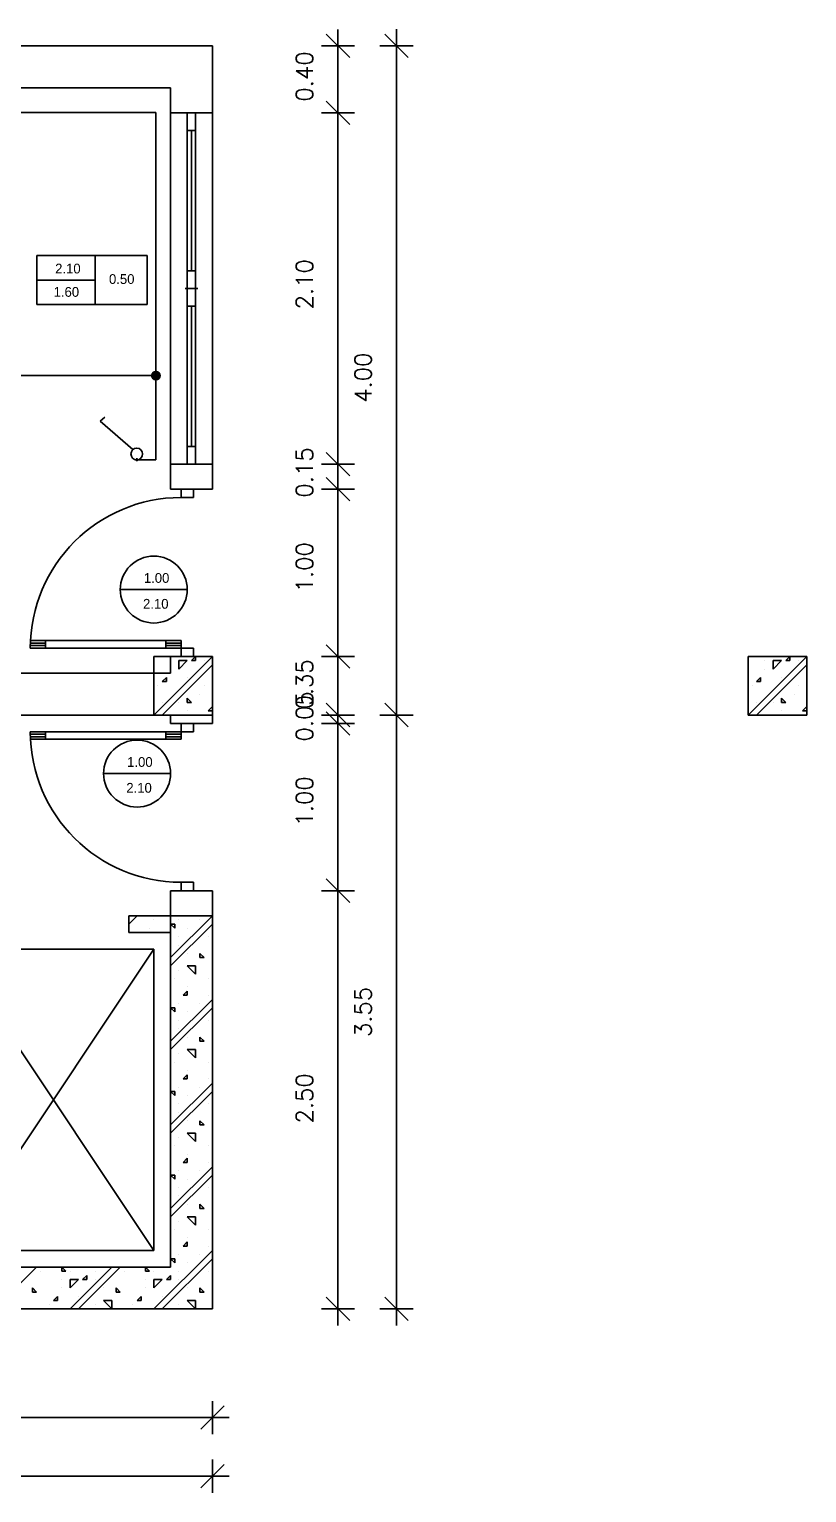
# Model space of a CAD drawing. Extents: x 48.6 to 60.5, y 8.2 to 22.6.
# Drawn here: x 55.86 to 60.51, y 8.24 to 16.98 of the extents above; entities that cross this region are included whole.
import ezdxf

# ---------------------------------------------------------------- set-up
doc = ezdxf.new("R2010")
doc.units = 0
doc.header["$MEASUREMENT"] = 0
doc.layers.get('0').update_dxf_attribs({"color": 9})
doc.layers.get('DEFPOINTS').update_dxf_attribs({"color": 9})
for name, color, linetype in [('ANOIGMA', 9, 'Continuous'), ('BUILD_COLUMN_HATCHES', 9, 'Continuous'), ('BUILD_COLUMNS_2D', 9, 'Continuous'), ('BUILD_DOORS_2D', 9, 'Continuous'), ('BUILD_FL001_DIMENSIONS', 9, 'Continuous'), ('BUILD_FL001_OPEN_INFO', 9, 'Continuous'), ('BUILD_FL001_USER', 9, 'Continuous'), ('BUILD_WALLS_2D', 9, 'Continuous'), ('BUILD_WINDOWS_2D', 9, 'Continuous'), ('HLEK_FL001_NODES', 7, 'Continuous'), ('HLEK_FL001_PIPES1', 5, 'Continuous'), ('HLEK_FL001_SYMBOLS', 7, 'Continuous'), ('TELEIA', 1, 'Continuous'), ('TOUCH_POINTS', 1, 'Continuous')]:
    doc.layers.add(name, color=color, linetype=linetype)
doc.styles.get("Standard").update_dxf_attribs({"font": 'txt.shx'})
doc.styles.add('W4MS1', font='W4MS1.shx')
doc.styles.add('W4MS2', font='W4MS2.shx')
doc.dimstyles.new('AUTOBUILD_ORIENTATION', dxfattribs={"dimtxt": 0.1, "dimasz": 0.1, "dimexe": 0.1, "dimexo": 0.05, "dimgap": 0.2, "dimtad": 0, "dimzin": 0, "dimdsep": 46, "dimtxsty": 'Standard', "dimblk": '4MTICK', "dimblk1": '4MTICK', "dimblk2": '4MTICK', "dimsah": 1, "dimcen": 0.1, "dimse1": 1, "dimse2": 1, "dimadec": 0, "dimazin": 0, "dimtfac": 2, "dimtix": 1, "dimtmove": 2, "dimatfit": 3, "dimldrblk": '4MTICK', "dimfxl": 1, "dimtvp": 2, "dimtolj": 1, "dimtzin": 0, "dimarcsym": 0})

# ---------------------------------------------------------------- blocks, each defined once
blk = doc.blocks.new('4MTICK')
for p, q in [((0, -0.989833), (0, 0.989833)), ((-0.986855, 0), (0.992811, 0)), ((-0.699917, -0.699917), (0.699917, 0.699917))]:
    blk.add_line(p, q)
blk = doc.blocks.new('*D4')
at = {"color": 0, "linetype": 'ByBlock', "lineweight": -2}
for q in [(56.9554, 8.3353), (49.9554, 8.3353)]:
    blk.add_line((49.9554, 8.3353), q, dxfattribs=at)
at = {"layer": 'DEFPOINTS', "color": 0, "linetype": 'ByBlock'}
for p in [(49.9554, 8.3353), (56.9554, 8.3353)]:
    blk.add_point(p, dxfattribs=at)
at = {"color": 0, "linetype": 'ByBlock', "lineweight": -2, "xscale": 0.1, "yscale": 0.1, "zscale": 0.1, "rotation": 180}
blk.add_blockref('4MTICK', (49.9554, 8.3353), dxfattribs=at)
at = {"color": 0, "linetype": 'ByBlock', "lineweight": -2, "xscale": 0.1, "yscale": 0.1, "zscale": 0.1}
blk.add_blockref('4MTICK', (56.9554, 8.3353), dxfattribs=at)
at = {"color": 0, "linetype": 'ByBlock', "lineweight": -2, "insert": (53.4554, 8.5353), "char_height": 0.1, "attachment_point": 5}
blk.add_mtext('\\A1;7.00', dxfattribs=at)
blk = doc.blocks.new('2DWIND2')
at = {"layer": 'BUILD_WINDOWS_2D'}
for p, q in [((0, 0.75), (0, -0.75)), ((0.5, 0.5), (-0.5, 0.5)), ((-0.5, 0.5), (-0.5, -0.5)), ((-0.45, 0.5), (-0.45, -0.5)), ((-0.05, 0.5), (-0.05, -0.5)), ((0.05, 0.5), (0.05, -0.5)), ((0.45, 0.5), (0.45, -0.5)), ((0.5, -0.5), (0.5, 0.5)), ((-0.05, 0), (-0.45, 0)), ((0.45, 0), (0.05, 0)), ((-0.5, -0.5), (0.5, -0.5))]:
    blk.add_line(p, q, dxfattribs=at)
blk = doc.blocks.new('TPOINT')
at = {"layer": 'TOUCH_POINTS'}
for p, q in [((-0.03, 0), (0.03, 0)), ((0.021, -0.021), (-0.021, 0.021)), ((-0.021, -0.021), (0.021, 0.021)), ((0, 0.03), (0, -0.03))]:
    blk.add_line(p, q, dxfattribs=at)
blk.add_point((0, 0), dxfattribs=at)
blk = doc.blocks.new('gJ6_a1')
at = {"linetype": 'Continuous'}
for p, q in [((-0.2193, 0.2297), (-0.191, 0.2541)), ((-0.024, 0.0608), (-0.2193, 0.2297))]:
    blk.add_line(p, q, dxfattribs=at)
blk.add_circle((-0.0005, 0.0343), 0.0349, dxfattribs=at)
at = {"layer": 'TOUCH_POINTS', "xscale": 0.3, "yscale": 0.3, "zscale": 0.3}
blk.add_blockref('TPOINT', (0.0007, 0), dxfattribs=at)
blk = doc.blocks.new('nodedot')
at = {"layer": 'TELEIA'}
h = blk.add_hatch(color=0, dxfattribs=at)
edge = h.paths.add_edge_path()
edge.add_arc((0, 0), 0.03, 0, 360)
blk.add_point((0, 0))
at = {"style": 'W4MS2'}
blk.add_attdef('NODE_NUMBER', (0.0381, 0.016), '', height=0.1, dxfattribs=at)

msp = doc.modelspace()

# ---------------------------------------------------------------- linework, layer by layer
at = {"layer": 'ANOIGMA', "color": 9}
for centre, start, end in [((56.7679, 13.2853, -3), 90, 180), ((56.7679, 12.7853, -3), 180, 270)]:
    msp.add_arc(centre, 0.9, start, end, dxfattribs=at)
at = {"layer": 'BUILD_COLUMN_HATCHES', "color": 9}
for p, q in [((56.6054, 12.8853, -2.99), (56.9554, 13.2353, -2.99)), ((56.7054, 13.2103, -2.99), (56.7054, 13.2103, -2.99)), ((56.7554, 13.1603, -2.99), (56.8054, 13.2103, -2.99)), ((56.7554, 13.2103, -2.99), (56.7554, 13.1603, -2.99)), ((56.7554, 13.2103, -2.99), (56.8054, 13.2103, -2.99)), ((56.8304, 13.2103, -2.99), (56.8554, 13.2353, -2.99)), ((56.8554, 13.2103, -2.99), (56.8304, 13.2103, -2.99)), ((56.8554, 13.2103, -2.99), (56.8554, 13.2353, -2.99)), ((56.9054, 13.2103, -2.99), (56.9054, 13.2103, -2.99)), ((60.1554, 12.8853, -2.99), (60.5054, 13.2353, -2.99)), ((60.2554, 13.2103, -2.99), (60.2554, 13.2103, -2.99)), ((60.3054, 13.1603, -2.99), (60.3554, 13.2103, -2.99)), ((60.3054, 13.2103, -2.99), (60.3054, 13.1603, -2.99)), ((60.3054, 13.2103, -2.99), (60.3554, 13.2103, -2.99)), ((60.3804, 13.2103, -2.99), (60.4054, 13.2353, -2.99)), ((60.4054, 13.2103, -2.99), (60.3804, 13.2103, -2.99)), ((60.4054, 13.2103, -2.99), (60.4054, 13.2353, -2.99)), ((60.4554, 13.2103, -2.99), (60.4554, 13.2103, -2.99)), ((56.6554, 12.8853, -2.99), (56.9554, 13.1853, -2.99)), ((56.7054, 13.1603, -2.99), (56.7054, 13.1603, -2.99)), ((56.9554, 13.1603, -2.99), (56.9554, 13.1603, -2.99)), ((60.2054, 12.8853, -2.99), (60.5054, 13.1853, -2.99)), ((60.2554, 13.1603, -2.99), (60.2554, 13.1603, -2.99)), ((60.5054, 13.1603, -2.99), (60.5054, 13.1603, -2.99)), ((56.6304, 13.0603, -2.99), (56.6304, 13.0603, -2.99)), ((56.6554, 13.0853, -2.99), (56.6804, 13.1103, -2.99)), ((56.6804, 13.0853, -2.99), (56.6554, 13.0853, -2.99)), ((56.6804, 13.0853, -2.99), (56.6804, 13.1103, -2.99)), ((56.8054, 13.1103, -2.99), (56.8054, 13.1103, -2.99)), ((56.9054, 13.0603, -2.99), (56.9054, 13.0603, -2.99)), ((56.9554, 13.0853, -2.99), (56.9554, 13.0853, -2.99)), ((60.1804, 13.0603, -2.99), (60.1804, 13.0603, -2.99)), ((60.2054, 13.0853, -2.99), (60.2304, 13.1103, -2.99)), ((60.2304, 13.0853, -2.99), (60.2054, 13.0853, -2.99)), ((60.2304, 13.0853, -2.99), (60.2304, 13.1103, -2.99)), ((60.3554, 13.1103, -2.99), (60.3554, 13.1103, -2.99)), ((60.4554, 13.0603, -2.99), (60.4554, 13.0603, -2.99)), ((60.5054, 13.0853, -2.99), (60.5054, 13.0853, -2.99)), ((56.6554, 12.9603, -2.99), (56.6554, 12.9603, -2.99)), ((56.7554, 12.9603, -2.99), (56.7554, 12.9603, -2.99)), ((56.8304, 12.9603, -2.99), (56.8054, 12.9853, -2.99)), ((56.8054, 12.9603, -2.99), (56.8054, 12.9853, -2.99)), ((56.8054, 12.9603, -2.99), (56.8304, 12.9603, -2.99)), ((56.8804, 13.0103, -2.99), (56.8804, 13.0103, -2.99)), ((56.9554, 12.9603, -2.99), (56.9554, 12.9603, -2.99)), ((60.2054, 12.9603, -2.99), (60.2054, 12.9603, -2.99)), ((60.3054, 12.9603, -2.99), (60.3054, 12.9603, -2.99)), ((60.3804, 12.9603, -2.99), (60.3554, 12.9853, -2.99)), ((60.3554, 12.9603, -2.99), (60.3554, 12.9853, -2.99)), ((60.3554, 12.9603, -2.99), (60.3804, 12.9603, -2.99)), ((60.4304, 13.0103, -2.99), (60.4304, 13.0103, -2.99)), ((60.5054, 12.9603, -2.99), (60.5054, 12.9603, -2.99)), ((56.6054, 12.9103, -2.99), (56.6054, 12.9103, -2.99)), ((56.8054, 12.9103, -2.99), (56.8054, 12.9103, -2.99)), ((56.9304, 12.9103, -2.99), (56.9554, 12.9353, -2.99)), ((56.9304, 12.9103, -2.99), (56.9554, 12.9103, -2.99)), ((60.1554, 12.9103, -2.99), (60.1554, 12.9103, -2.99)), ((60.3554, 12.9103, -2.99), (60.3554, 12.9103, -2.99)), ((60.4804, 12.9103, -2.99), (60.5054, 12.9353, -2.99)), ((60.4804, 12.9103, -2.99), (60.5054, 12.9103, -2.99)), ((56.4554, 11.6353, -2.99), (56.5054, 11.6853, -2.99)), ((56.6054, 11.6603, -2.99), (56.6054, 11.6603, -2.99)), ((56.7054, 11.4353, -2.99), (56.9554, 11.6853, -2.99)), ((56.7054, 11.3853, -2.99), (56.9554, 11.6353, -2.99)), ((56.7304, 11.6103, -2.99), (56.7054, 11.6353, -2.99)), ((56.7304, 11.6353, -2.99), (56.7054, 11.6353, -2.99)), ((56.7304, 11.6353, -2.99), (56.7304, 11.6103, -2.99)), ((56.7554, 11.6603, -2.99), (56.7554, 11.6603, -2.99)), ((56.8804, 11.6603, -2.99), (56.8804, 11.6603, -2.99)), ((56.5804, 11.6103, -2.99), (56.5804, 11.6103, -2.99)), ((56.7554, 11.5603, -2.99), (56.7554, 11.5603, -2.99)), ((56.8054, 11.6103, -2.99), (56.8054, 11.6103, -2.99)), ((56.9304, 11.5603, -2.99), (56.9304, 11.5603, -2.99)), ((56.7054, 11.5353, -2.99), (56.7054, 11.5353, -2.99)), ((56.7554, 11.5103, -2.99), (56.7554, 11.5103, -2.99)), ((56.8054, 11.4603, -2.99), (56.8054, 11.4603, -2.99)), ((56.9054, 11.4353, -2.99), (56.8804, 11.4603, -2.99)), ((56.8804, 11.4353, -2.99), (56.8804, 11.4603, -2.99)), ((56.8554, 11.3353, -2.99), (56.8054, 11.3853, -2.99)), ((56.8554, 11.3853, -2.99), (56.8054, 11.3853, -2.99)), ((56.8554, 11.3853, -2.99), (56.8554, 11.3353, -2.99)), ((56.8804, 11.4353, -2.99), (56.9054, 11.4353, -2.99)), ((56.7304, 11.3103, -2.99), (56.7304, 11.3103, -2.99)), ((56.7554, 11.3603, -2.99), (56.7554, 11.3603, -2.99)), ((56.9304, 11.3103, -2.99), (56.9304, 11.3103, -2.99)), ((56.7804, 11.2103, -2.99), (56.8054, 11.2353, -2.99)), ((56.7804, 11.2103, -2.99), (56.8054, 11.2103, -2.99)), ((56.8054, 11.2603, -2.99), (56.8054, 11.2603, -2.99)), ((56.8054, 11.2103, -2.99), (56.8054, 11.2353, -2.99)), ((56.9304, 11.2103, -2.99), (56.9304, 11.2103, -2.99)), ((56.7054, 10.9353, -2.99), (56.9554, 11.1853, -2.99)), ((56.7054, 10.8853, -2.99), (56.9554, 11.1353, -2.99)), ((56.7304, 11.1103, -2.99), (56.7054, 11.1353, -2.99)), ((56.7304, 11.1353, -2.99), (56.7054, 11.1353, -2.99)), ((56.7304, 11.1353, -2.99), (56.7304, 11.1103, -2.99)), ((56.7554, 11.1603, -2.99), (56.7554, 11.1603, -2.99)), ((56.8804, 11.1603, -2.99), (56.8804, 11.1603, -2.99)), ((56.7054, 11.0353, -2.99), (56.7054, 11.0353, -2.99)), ((56.7554, 11.0603, -2.99), (56.7554, 11.0603, -2.99)), ((56.8054, 11.1103, -2.99), (56.8054, 11.1103, -2.99)), ((56.9304, 11.0603, -2.99), (56.9304, 11.0603, -2.99)), ((56.7554, 11.0103, -2.99), (56.7554, 11.0103, -2.99)), ((56.8054, 10.9603, -2.99), (56.8054, 10.9603, -2.99)), ((56.9054, 10.9353, -2.99), (56.8804, 10.9603, -2.99)), ((56.8804, 10.9353, -2.99), (56.8804, 10.9603, -2.99)), ((56.7554, 10.8603, -2.99), (56.7554, 10.8603, -2.99)), ((56.8554, 10.8353, -2.99), (56.8054, 10.8853, -2.99)), ((56.8554, 10.8853, -2.99), (56.8054, 10.8853, -2.99)), ((56.8554, 10.8853, -2.99), (56.8554, 10.8353, -2.99)), ((56.8804, 10.9353, -2.99), (56.9054, 10.9353, -2.99)), ((56.7304, 10.8103, -2.99), (56.7304, 10.8103, -2.99)), ((56.9304, 10.8103, -2.99), (56.9304, 10.8103, -2.99)), ((56.7054, 10.4353, -2.99), (56.9554, 10.6853, -2.99)), ((56.7804, 10.7103, -2.99), (56.8054, 10.7353, -2.99)), ((56.7804, 10.7103, -2.99), (56.8054, 10.7103, -2.99)), ((56.8054, 10.7603, -2.99), (56.8054, 10.7603, -2.99)), ((56.8054, 10.7103, -2.99), (56.8054, 10.7353, -2.99)), ((56.9304, 10.7103, -2.99), (56.9304, 10.7103, -2.99)), ((56.7054, 10.3853, -2.99), (56.9554, 10.6353, -2.99)), ((56.7304, 10.6103, -2.99), (56.7054, 10.6353, -2.99)), ((56.7304, 10.6353, -2.99), (56.7054, 10.6353, -2.99)), ((56.7304, 10.6353, -2.99), (56.7304, 10.6103, -2.99)), ((56.7554, 10.6603, -2.99), (56.7554, 10.6603, -2.99)), ((56.8054, 10.6103, -2.99), (56.8054, 10.6103, -2.99)), ((56.8804, 10.6603, -2.99), (56.8804, 10.6603, -2.99)), ((56.7054, 10.5353, -2.99), (56.7054, 10.5353, -2.99)), ((56.7554, 10.5603, -2.99), (56.7554, 10.5603, -2.99)), ((56.7554, 10.5103, -2.99), (56.7554, 10.5103, -2.99)), ((56.9304, 10.5603, -2.99), (56.9304, 10.5603, -2.99)), ((56.8054, 10.4603, -2.99), (56.8054, 10.4603, -2.99)), ((56.9054, 10.4353, -2.99), (56.8804, 10.4603, -2.99)), ((56.8804, 10.4353, -2.99), (56.8804, 10.4603, -2.99)), ((56.8804, 10.4353, -2.99), (56.9054, 10.4353, -2.99)), ((56.7554, 10.3603, -2.99), (56.7554, 10.3603, -2.99)), ((56.8554, 10.3353, -2.99), (56.8054, 10.3853, -2.99)), ((56.8554, 10.3853, -2.99), (56.8054, 10.3853, -2.99)), ((56.8554, 10.3853, -2.99), (56.8554, 10.3353, -2.99)), ((56.7304, 10.3103, -2.99), (56.7304, 10.3103, -2.99)), ((56.8054, 10.2603, -2.99), (56.8054, 10.2603, -2.99)), ((56.9304, 10.3103, -2.99), (56.9304, 10.3103, -2.99)), ((56.7054, 9.9353, -2.99), (56.9554, 10.1853, -2.99)), ((56.7554, 10.1603, -2.99), (56.7554, 10.1603, -2.99)), ((56.7804, 10.2103, -2.99), (56.8054, 10.2353, -2.99)), ((56.7804, 10.2103, -2.99), (56.8054, 10.2103, -2.99)), ((56.8054, 10.2103, -2.99), (56.8054, 10.2353, -2.99)), ((56.8804, 10.1603, -2.99), (56.8804, 10.1603, -2.99)), ((56.9304, 10.2103, -2.99), (56.9304, 10.2103, -2.99)), ((56.7054, 9.8853, -2.99), (56.9554, 10.1353, -2.99)), ((56.7304, 10.1103, -2.99), (56.7054, 10.1353, -2.99)), ((56.7304, 10.1353, -2.99), (56.7054, 10.1353, -2.99)), ((56.7304, 10.1353, -2.99), (56.7304, 10.1103, -2.99)), ((56.8054, 10.1103, -2.99), (56.8054, 10.1103, -2.99)), ((56.7054, 10.0353, -2.99), (56.7054, 10.0353, -2.99)), ((56.7554, 10.0603, -2.99), (56.7554, 10.0603, -2.99)), ((56.7554, 10.0103, -2.99), (56.7554, 10.0103, -2.99)), ((56.9304, 10.0603, -2.99), (56.9304, 10.0603, -2.99)), ((56.8054, 9.9603, -2.99), (56.8054, 9.9603, -2.99)), ((56.9054, 9.9353, -2.99), (56.8804, 9.9603, -2.99)), ((56.8804, 9.9353, -2.99), (56.8804, 9.9603, -2.99)), ((56.8804, 9.9353, -2.99), (56.9054, 9.9353, -2.99)), ((56.7304, 9.8103, -2.99), (56.7304, 9.8103, -2.99)), ((56.7554, 9.8603, -2.99), (56.7554, 9.8603, -2.99)), ((56.8554, 9.8353, -2.99), (56.8054, 9.8853, -2.99)), ((56.8554, 9.8853, -2.99), (56.8054, 9.8853, -2.99)), ((56.8554, 9.8853, -2.99), (56.8554, 9.8353, -2.99)), ((56.9304, 9.8103, -2.99), (56.9304, 9.8103, -2.99)), ((56.7804, 9.7103, -2.99), (56.8054, 9.7353, -2.99)), ((56.8054, 9.7603, -2.99), (56.8054, 9.7603, -2.99)), ((56.8054, 9.7103, -2.99), (56.8054, 9.7353, -2.99)), ((56.6054, 9.3353, -2.99), (56.9554, 9.6853, -2.99)), ((56.6554, 9.3353, -2.99), (56.9554, 9.6353, -2.99)), ((56.7304, 9.6103, -2.99), (56.7054, 9.6353, -2.99)), ((56.7304, 9.6353, -2.99), (56.7054, 9.6353, -2.99)), ((56.7304, 9.6353, -2.99), (56.7304, 9.6103, -2.99)), ((56.7554, 9.6603, -2.99), (56.7554, 9.6603, -2.99)), ((56.7804, 9.7103, -2.99), (56.8054, 9.7103, -2.99)), ((56.8804, 9.6603, -2.99), (56.8804, 9.6603, -2.99)), ((56.9304, 9.7103, -2.99), (56.9304, 9.7103, -2.99)), ((55.6554, 9.3353, -2.99), (55.9054, 9.5853, -2.99)), ((55.9304, 9.5603, -2.99), (55.9304, 9.5603, -2.99)), ((56.0804, 9.5603, -2.99), (56.0554, 9.5853, -2.99)), ((56.0554, 9.5603, -2.99), (56.0554, 9.5853, -2.99)), ((56.0554, 9.5603, -2.99), (56.0804, 9.5603, -2.99)), ((56.1054, 9.3353, -2.99), (56.3554, 9.5853, -2.99)), ((56.1054, 9.5603, -2.99), (56.1054, 9.5603, -2.99)), ((56.1554, 9.3353, -2.99), (56.4054, 9.5853, -2.99)), ((56.2554, 9.5603, -2.99), (56.2554, 9.5603, -2.99)), ((56.4304, 9.5603, -2.99), (56.4304, 9.5603, -2.99)), ((56.5804, 9.5603, -2.99), (56.5554, 9.5853, -2.99)), ((56.5554, 9.5603, -2.99), (56.5554, 9.5853, -2.99)), ((56.5554, 9.5603, -2.99), (56.5804, 9.5603, -2.99)), ((56.6054, 9.5603, -2.99), (56.6054, 9.5603, -2.99)), ((56.7554, 9.5603, -2.99), (56.7554, 9.5603, -2.99)), ((56.8054, 9.6103, -2.99), (56.8054, 9.6103, -2.99)), ((56.9304, 9.5603, -2.99), (56.9304, 9.5603, -2.99)), ((55.9054, 9.4353, -2.99), (55.8804, 9.4603, -2.99)), ((55.8804, 9.4353, -2.99), (55.8804, 9.4603, -2.99)), ((56.0554, 9.5103, -2.99), (56.0554, 9.5103, -2.99)), ((56.0554, 9.4603, -2.99), (56.0554, 9.4603, -2.99)), ((56.1054, 9.4603, -2.99), (56.1554, 9.5103, -2.99)), ((56.1054, 9.5103, -2.99), (56.1054, 9.4603, -2.99)), ((56.1054, 9.5103, -2.99), (56.1554, 9.5103, -2.99)), ((56.1804, 9.5103, -2.99), (56.2054, 9.5353, -2.99)), ((56.2054, 9.5103, -2.99), (56.1804, 9.5103, -2.99)), ((56.2054, 9.5103, -2.99), (56.2054, 9.5353, -2.99)), ((56.2554, 9.5103, -2.99), (56.2554, 9.5103, -2.99)), ((56.3054, 9.4603, -2.99), (56.3054, 9.4603, -2.99)), ((56.4054, 9.4353, -2.99), (56.3804, 9.4603, -2.99)), ((56.3804, 9.4353, -2.99), (56.3804, 9.4603, -2.99)), ((56.5554, 9.5103, -2.99), (56.5554, 9.5103, -2.99)), ((56.5554, 9.4603, -2.99), (56.5554, 9.4603, -2.99)), ((56.6054, 9.4603, -2.99), (56.6554, 9.5103, -2.99)), ((56.6054, 9.5103, -2.99), (56.6054, 9.4603, -2.99)), ((56.6054, 9.5103, -2.99), (56.6554, 9.5103, -2.99)), ((56.6804, 9.5103, -2.99), (56.7054, 9.5353, -2.99)), ((56.7054, 9.5103, -2.99), (56.6804, 9.5103, -2.99)), ((56.7054, 9.5103, -2.99), (56.7054, 9.5353, -2.99)), ((56.7554, 9.5103, -2.99), (56.7554, 9.5103, -2.99)), ((56.8054, 9.4603, -2.99), (56.8054, 9.4603, -2.99)), ((56.9054, 9.4353, -2.99), (56.8804, 9.4603, -2.99)), ((56.8804, 9.4353, -2.99), (56.8804, 9.4603, -2.99)), ((55.8804, 9.4353, -2.99), (55.9054, 9.4353, -2.99)), ((56.0054, 9.3853, -2.99), (56.0304, 9.4103, -2.99)), ((56.0304, 9.3853, -2.99), (56.0054, 9.3853, -2.99)), ((56.0304, 9.3853, -2.99), (56.0304, 9.4103, -2.99)), ((56.1554, 9.4103, -2.99), (56.1554, 9.4103, -2.99)), ((56.3554, 9.3353, -2.99), (56.3054, 9.3853, -2.99)), ((56.3554, 9.3853, -2.99), (56.3054, 9.3853, -2.99)), ((56.3554, 9.3853, -2.99), (56.3554, 9.3353, -2.99)), ((56.3804, 9.4353, -2.99), (56.4054, 9.4353, -2.99)), ((56.5054, 9.3853, -2.99), (56.5304, 9.4103, -2.99)), ((56.5304, 9.3853, -2.99), (56.5054, 9.3853, -2.99)), ((56.5304, 9.3853, -2.99), (56.5304, 9.4103, -2.99)), ((56.6554, 9.4103, -2.99), (56.6554, 9.4103, -2.99)), ((56.8554, 9.3353, -2.99), (56.8054, 9.3853, -2.99)), ((56.8554, 9.3853, -2.99), (56.8054, 9.3853, -2.99)), ((56.8554, 9.3853, -2.99), (56.8554, 9.3353, -2.99)), ((56.8804, 9.4353, -2.99), (56.9054, 9.4353, -2.99)), ((55.9804, 9.3603, -2.99), (55.9804, 9.3603, -2.99)), ((56.2554, 9.3603, -2.99), (56.2554, 9.3603, -2.99)), ((56.4804, 9.3603, -2.99), (56.4804, 9.3603, -2.99)), ((56.7554, 9.3603, -2.99), (56.7554, 9.3603, -2.99))]:
    msp.add_line(p, q, dxfattribs=at)
at = {"layer": 'BUILD_COLUMNS_2D', "color": 9}
for p, q in [((56.9554, 13.2353, -2.99), (56.6054, 13.2353, -2.99)), ((56.6054, 13.2353, -2.99), (56.6054, 12.8853, -2.99)), ((56.9554, 12.8853, -2.99), (56.9554, 13.2353, -2.99)), ((60.1554, 13.2353, -2.99), (60.1554, 12.8853, -2.99)), ((60.5054, 13.2353, -2.99), (60.1554, 13.2353, -2.99)), ((60.5054, 12.8853, -2.99), (60.5054, 13.2353, -2.99)), ((56.6054, 12.8853, -2.99), (56.9554, 12.8853, -2.99)), ((60.1554, 12.8853, -2.99), (60.5054, 12.8853, -2.99)), ((56.4554, 11.6853, -2.99), (56.9554, 11.6853, -2.99)), ((56.4554, 11.5853, -2.99), (56.4554, 11.6853, -2.99)), ((56.9554, 11.6853, -2.99), (56.9554, 9.3353, -2.99)), ((56.7054, 11.5853, -2.99), (56.4554, 11.5853, -2.99)), ((56.7054, 9.5853, -2.99), (56.7054, 11.5853, -2.99)), ((55.3054, 9.5853, -2.99), (56.7054, 9.5853, -2.99)), ((56.9554, 9.3353, -2.99), (55.0554, 9.3353, -2.99))]:
    msp.add_line(p, q, dxfattribs=at)
at = {"layer": 'BUILD_DOORS_2D', "color": 9}
for p, q in [((56.7679, 14.1853, -3), (56.7679, 14.2353, -3)), ((56.8429, 14.1853, -3), (56.7679, 14.1853, -3)), ((56.8429, 14.2353, -3), (56.8429, 14.1853, -3)), ((56.7679, 13.3303, -3), (55.8679, 13.3303, -3)), ((55.8679, 13.3153, -3), (55.9579, 13.3153, -3)), ((55.8679, 13.3003, -3), (55.9579, 13.3003, -3)), ((55.9579, 13.3303, -3), (55.9579, 13.2853, -3)), ((56.6779, 13.3303, -3), (56.6779, 13.2853, -3)), ((56.6779, 13.3153, -3), (56.7679, 13.3153, -3)), ((56.6779, 13.3003, -3), (56.7679, 13.3003, -3)), ((56.7679, 13.2353, -3), (56.7679, 13.3303, -3)), ((55.8679, 13.2853, -3), (56.7679, 13.2853, -3)), ((56.7679, 13.2853, -3), (56.8429, 13.2853, -3)), ((56.8429, 13.2853, -3), (56.8429, 13.2353, -3)), ((55.8679, 12.7853, -3), (56.7679, 12.7853, -3)), ((55.9579, 12.7403, -3), (55.9579, 12.7853, -3)), ((56.6779, 12.7403, -3), (56.6779, 12.7853, -3)), ((56.7679, 12.8353, -3), (56.7679, 12.7403, -3)), ((56.7679, 12.7853, -3), (56.8429, 12.7853, -3)), ((56.8429, 12.7853, -3), (56.8429, 12.8353, -3)), ((55.8679, 12.7703, -3), (55.9579, 12.7703, -3)), ((55.8679, 12.7553, -3), (55.9579, 12.7553, -3)), ((56.7679, 12.7403, -3), (55.8679, 12.7403, -3)), ((56.6779, 12.7703, -3), (56.7679, 12.7703, -3)), ((56.6779, 12.7553, -3), (56.7679, 12.7553, -3)), ((56.7679, 11.8853, -3), (56.7679, 11.8353, -3)), ((56.8429, 11.8853, -3), (56.7679, 11.8853, -3)), ((56.8429, 11.8353, -3), (56.8429, 11.8853, -3))]:
    msp.add_line(p, q, dxfattribs=at)
at = {"layer": 'BUILD_FL001_DIMENSIONS', "color": 9}
for p, q in [((57.7054, 16.984, -3), (57.7054, 16.786, -3)), ((58.0554, 16.7866, -3), (58.0554, 16.9846, -3)), ((57.6065, 16.8853, -3), (57.8044, 16.8853, -3)), ((57.6355, 16.9553, -3), (57.7754, 16.8153, -3)), ((58.1544, 16.8853, -3), (57.9565, 16.8853, -3)), ((58.1254, 16.8153, -3), (57.9855, 16.9553, -3)), ((57.7754, 16.4153, -3), (57.6355, 16.5553, -3)), ((57.7754, 16.4153, -3), (57.6355, 16.5553, -3)), ((57.7054, 16.3866, -3), (57.7054, 16.5846, -3)), ((57.7054, 16.3866, -3), (57.7054, 16.5846, -3)), ((57.8044, 16.4853, -3), (57.6065, 16.4853, -3)), ((57.8044, 16.4853, -3), (57.6065, 16.4853, -3)), ((57.6355, 14.4553, -3), (57.7754, 14.3153, -3)), ((57.6355, 14.4553, -3), (57.7754, 14.3153, -3)), ((57.7054, 14.484, -3), (57.7054, 14.286, -3)), ((57.7054, 14.484, -3), (57.7054, 14.286, -3)), ((57.6065, 14.3853, -3), (57.8044, 14.3853, -3)), ((57.6065, 14.3853, -3), (57.8044, 14.3853, -3)), ((57.7754, 14.1653, -3), (57.6355, 14.3053, -3)), ((57.7754, 14.1653, -3), (57.6355, 14.3053, -3)), ((57.7054, 14.1366, -3), (57.7054, 14.3346, -3)), ((57.7054, 14.1366, -3), (57.7054, 14.3346, -3)), ((57.8044, 14.2353, -3), (57.6065, 14.2353, -3)), ((57.8044, 14.2353, -3), (57.6065, 14.2353, -3)), ((57.6355, 13.3053, -3), (57.7754, 13.1653, -3)), ((57.6355, 13.3053, -3), (57.7754, 13.1653, -3)), ((57.7054, 13.334, -3), (57.7054, 13.136, -3)), ((57.7054, 13.334, -3), (57.7054, 13.136, -3)), ((57.6065, 13.2353, -3), (57.8044, 13.2353, -3)), ((57.6065, 13.2353, -3), (57.8044, 13.2353, -3)), ((57.7754, 12.8153, -3), (57.6355, 12.9553, -3)), ((57.6355, 12.9553, -3), (57.7754, 12.8153, -3)), ((57.7054, 12.7866, -3), (57.7054, 12.9846, -3)), ((57.7054, 12.984, -3), (57.7054, 12.786, -3)), ((57.9855, 12.9553, -3), (58.1254, 12.8153, -3)), ((58.1254, 12.8153, -3), (57.9855, 12.9553, -3)), ((58.0554, 12.7866, -3), (58.0554, 12.9846, -3)), ((58.0554, 12.984, -3), (58.0554, 12.786, -3)), ((57.8044, 12.8853, -3), (57.6065, 12.8853, -3)), ((57.6065, 12.8853, -3), (57.8044, 12.8853, -3)), ((57.7754, 12.7653, -3), (57.6355, 12.9053, -3)), ((57.7754, 12.7653, -3), (57.6355, 12.9053, -3)), ((57.7054, 12.7366, -3), (57.7054, 12.9346, -3)), ((57.7054, 12.7366, -3), (57.7054, 12.9346, -3)), ((57.9565, 12.8853, -3), (58.1544, 12.8853, -3)), ((58.1544, 12.8853, -3), (57.9565, 12.8853, -3)), ((57.8044, 12.8353, -3), (57.6065, 12.8353, -3)), ((57.8044, 12.8353, -3), (57.6065, 12.8353, -3)), ((57.6355, 11.9053, -3), (57.7754, 11.7653, -3)), ((57.7754, 11.7653, -3), (57.6355, 11.9053, -3)), ((57.7054, 11.7366, -3), (57.7054, 11.9346, -3)), ((57.7054, 11.934, -3), (57.7054, 11.736, -3)), ((57.6065, 11.8353, -3), (57.8044, 11.8353, -3)), ((57.8044, 11.8353, -3), (57.6065, 11.8353, -3)), ((57.6355, 9.4053, -3), (57.7754, 9.2653, -3)), ((57.7054, 9.434, -3), (57.7054, 9.236, -3)), ((57.9855, 9.4053, -3), (58.1254, 9.2653, -3)), ((58.0554, 9.434, -3), (58.0554, 9.236, -3)), ((57.6065, 9.3353, -3), (57.8044, 9.3353, -3)), ((57.9565, 9.3353, -3), (58.1544, 9.3353, -3)), ((56.8855, 8.6153, -3), (57.0254, 8.7553, -3)), ((56.9554, 8.5863, -3), (56.9554, 8.7843, -3)), ((56.8568, 8.6853, -3), (57.0547, 8.6853, -3))]:
    msp.add_line(p, q, dxfattribs=at)
at = {"layer": 'BUILD_FL001_DIMENSIONS', "color": 9, "linetype": 'Continuous'}
for p, q in [((57.7054, 16.8853, -3), (57.7054, 16.4853, -3)), ((58.0554, 16.7853, -3), (58.0554, 12.9853, -3)), ((57.7054, 16.3853, -3), (57.7054, 14.4853, -3)), ((57.7054, 16.3853, -3), (57.7054, 16.2853, -3)), ((57.7054, 14.4853, -3), (57.7054, 14.5853, -3)), ((57.7054, 14.3853, -3), (57.7054, 14.2353, -3)), ((57.7054, 14.1353, -3), (57.7054, 13.3353, -3)), ((57.7054, 14.1353, -3), (57.7054, 14.0353, -3)), ((57.7054, 13.3353, -3), (57.7054, 13.4353, -3)), ((57.7054, 13.2353, -3), (57.7054, 12.8853, -3)), ((57.7054, 12.9853, -3), (57.7054, 13.0853, -3)), ((57.7054, 12.8353, -3), (57.7054, 12.8853, -3)), ((57.7054, 12.7853, -3), (57.7054, 12.6853, -3)), ((58.0554, 9.4353, -3), (58.0554, 12.7853, -3)), ((57.7054, 11.9353, -3), (57.7054, 12.7353, -3)), ((57.7054, 12.7353, -3), (57.7054, 12.6353, -3)), ((57.7054, 9.4353, -3), (57.7054, 11.7353, -3)), ((52.4054, 8.6853, -3), (56.8554, 8.6853, -3))]:
    msp.add_line(p, q, dxfattribs=at)
at = {"layer": 'BUILD_FL001_OPEN_INFO', "color": 9}
for p, q in [((55.9068, 15.339, -3), (55.9068, 15.6315, -3)), ((56.2554, 15.6315, -3), (55.9068, 15.6315, -3)), ((56.2554, 15.6315, -3), (56.2554, 15.339, -3)), ((56.2554, 15.6315, -3), (56.5656, 15.6315, -3)), ((56.5656, 15.339, -3), (56.5656, 15.6315, -3)), ((56.2554, 15.4853, -3), (55.9068, 15.4853, -3)), ((55.9068, 15.339, -3), (56.2554, 15.339, -3)), ((56.5656, 15.339, -3), (56.2554, 15.339, -3)), ((56.4033, 13.6353, -3), (56.8076, 13.6353, -3)), ((56.3033, 12.5353, -3), (56.7076, 12.5353, -3))]:
    msp.add_line(p, q, dxfattribs=at)
for centre in [(56.6054, 13.6353, -3), (56.5054, 12.5353, -3)]:
    msp.add_circle(centre, 0.2, dxfattribs=at)
at = {"layer": 'BUILD_FL001_USER', "color": 9}
for p, q in [((55.4054, 9.6853, -3), (56.6054, 11.4853, -3)), ((55.4054, 11.4853, -3), (56.6054, 9.6853, -3))]:
    msp.add_line(p, q, dxfattribs=at)
at = {"layer": 'BUILD_FL001_USER', "color": 9, "elevation": -3}
msp.add_lwpolyline([(55.4054, 9.6853), (56.6054, 9.6853), (56.6054, 11.4853), (55.4054, 11.4853)], close=True, dxfattribs=at)
at = {"layer": 'BUILD_WALLS_2D', "color": 9}
for p, q in [((52.7554, 16.8853, -3), (56.7054, 16.8853, -3)), ((56.9554, 16.8853, -3), (56.7054, 16.8853, -3)), ((56.9554, 16.6353, -3), (56.9554, 16.8853, -3)), ((56.7054, 16.6353, -3), (52.7554, 16.6353, -3)), ((56.7054, 16.4853, -3), (56.7054, 16.6353, -3)), ((56.9554, 16.6353, -3), (56.9554, 16.4853, -3)), ((56.9554, 16.4853, -3), (56.7054, 16.4853, -3)), ((56.9554, 14.3853, -3), (56.7054, 14.3853, -3)), ((56.7054, 14.2353, -3), (56.7054, 14.3853, -3)), ((56.9554, 14.3853, -3), (56.9554, 14.2353, -3)), ((56.9554, 14.2353, -3), (56.7054, 14.2353, -3)), ((56.9554, 13.2353, -3), (56.7054, 13.2353, -3)), ((56.7054, 13.1353, -3), (56.7054, 13.2353, -3)), ((56.9554, 13.2353, -3), (56.9554, 13.1353, -3)), ((52.5554, 13.1353, -3), (56.7054, 13.1353, -3)), ((56.9554, 12.9603, -3), (56.9554, 13.1353, -3)), ((56.9554, 12.8853, -3), (56.9554, 12.9603, -3)), ((56.7054, 12.8853, -3), (52.5554, 12.8853, -3)), ((56.7054, 12.8353, -3), (56.7054, 12.8853, -3)), ((56.9554, 12.8853, -3), (56.9554, 12.8353, -3)), ((56.7054, 12.8353, -3), (56.9554, 12.8353, -3)), ((56.7054, 9.5853, -3), (56.7054, 11.8353, -3)), ((56.7054, 11.8353, -3), (56.9554, 11.8353, -3)), ((56.9554, 11.8353, -3), (56.9554, 9.5853, -3)), ((52.5554, 9.5853, -3), (56.7054, 9.5853, -3)), ((56.9554, 9.3353, -3), (56.9554, 9.5853, -3)), ((56.7054, 9.3353, -3), (52.5554, 9.3353, -3)), ((56.7054, 9.3353, -3), (56.9554, 9.3353, -3))]:
    msp.add_line(p, q, dxfattribs=at)
at = {"layer": 'BUILD_WINDOWS_2D', "color": 9}
for p, q in [((56.7054, 14.3853, -3), (56.7054, 16.4853, -3)), ((56.9554, 16.4853, -3), (56.9554, 14.3853, -3))]:
    msp.add_line(p, q, dxfattribs=at)
at = {"layer": 'DEFPOINTS', "color": 9, "linetype": 'Continuous'}
for p in [(56.9554, 16.8853, -3), (56.9554, 16.8853, -3), (56.9554, 16.8853, -3), (56.9554, 16.8853, -3), (56.9554, 16.4853, -3), (56.9554, 16.4853, -3), (57.7054, 16.4853, -3), (56.9554, 14.3853, -3), (56.9554, 14.3853, -3), (57.7054, 14.3853, -3), (56.9554, 14.2353, -3), (56.9554, 14.2353, -3), (57.7054, 14.2353, -3), (56.9554, 13.2353, -3), (56.9554, 13.2353, -3), (57.7054, 13.2353, -3), (56.9554, 12.8853, -3), (56.9554, 12.8853, -3), (56.9554, 12.8853, -3), (56.9554, 12.8853, -3), (57.7054, 12.8853, -3), (57.7054, 12.8853, -3), (58.0554, 12.8853, -3), (58.0554, 12.8853, -3), (56.9554, 12.8353, -3), (56.9554, 12.8353, -3), (57.7054, 12.8353, -3), (56.9554, 11.8353, -3), (56.9554, 11.8353, -3), (57.7054, 11.8353, -3), (56.9554, 9.3353, -3), (56.9554, 9.3353, -3), (56.9554, 9.3353, -3), (56.9554, 8.6853, -3)]:
    msp.add_point(p, dxfattribs=at)
at = {"layer": 'HLEK_FL001_PIPES1'}
for p, q in [((53.6385, 16.487), (56.6182, 16.487)), ((56.6182, 16.487), (56.6182, 14.914)), ((55.1049, 14.914), (56.6182, 14.914)), ((56.6182, 14.914), (56.6182, 14.4114)), ((56.5047, 14.4114), (56.6182, 14.4114))]:
    msp.add_line(p, q, dxfattribs=at)

# ---------------------------------------------------------------- block references
at = {"layer": 'BUILD_WALLS_2D', "color": 9, "xscale": -2.1, "yscale": -0.05, "rotation": 90}
msp.add_blockref('2DWIND2', (56.8304, 15.4353, -3), dxfattribs=at)
at = {"layer": 'HLEK_FL001_NODES'}
msp.add_blockref('nodedot', (56.6182, 14.914), dxfattribs=at)
at = {"layer": 'HLEK_FL001_SYMBOLS'}
msp.add_blockref('gJ6_a1', (56.504, 14.4114), dxfattribs=at)

# ---------------------------------------------------------------- texts
at = {"layer": 'BUILD_FL001_DIMENSIONS', "color": 9}
for s, p in [('0.40', (57.5554, 16.552, -3)), ('2.10', (57.5554, 15.3103, -3)), ('4.00', (57.9054, 14.752, -3)), ('0.15', (57.5554, 14.1853, -3)), ('1.00', (57.5554, 13.6186, -3)), ('0.35', (57.5554, 12.9186, -3)), ('0.05', (57.5554, 12.727, -3)), ('1.00', (57.5554, 12.2186, -3)), ('3.55', (57.9054, 10.9603, -3)), ('2.50', (57.5554, 10.4436, -3))]:
    msp.add_text(s, height=0.1, rotation=90, dxfattribs=at).set_placement(p)
at = {"layer": 'BUILD_FL001_OPEN_INFO', "color": 9, "style": 'W4MS1'}
for s, p in [('2.10', (56.0161, 15.5248, -3)), ('0.50', (56.3378, 15.4623, -3)), ('1.60', (56.007, 15.3853, -3)), ('1.00', (56.5461, 13.6753, -3)), ('2.10', (56.5412, 13.5208, -3)), ('1.00', (56.4461, 12.5753, -3)), ('2.10', (56.4412, 12.4208, -3))]:
    msp.add_text(s, height=0.0585, dxfattribs=at).set_placement(p)

# ---------------------------------------------------------------- dimensions: what is measured, and where the dimension line sits
at = {"layer": 'BUILD_FL001_DIMENSIONS', "color": 9}
dim = msp.add_linear_dim(base=(56.9554, 8.3353, -3), p1=(49.9554, 8.3353, -3), p2=(56.9554, 8.3353, -3), dimstyle='AUTOBUILD_ORIENTATION', dxfattribs=at)
dim.commit()
dim.dimension.update_dxf_attribs({"geometry": '*D4', "text_midpoint": (53.4554, 8.5353, -3)})

doc.saveas('drawing.dxf')
